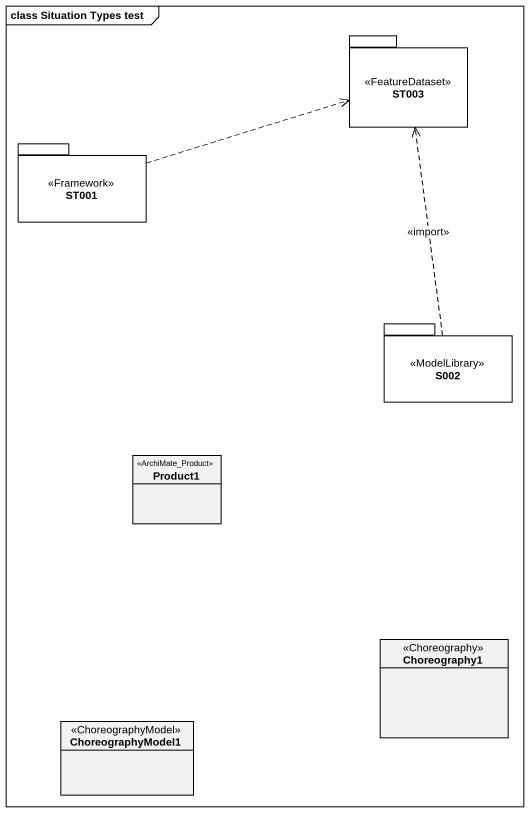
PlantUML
@startuml
mainframe class Situation Types test
hide circle
hide empty members
package ST003 <<FeatureDataset>> {
}
package ST001 <<Framework>> {
}
package S002 <<ModelLibrary>> {
}
class Product1 <<ArchiMate_Product>>
class Choreography1 <<Choreography>>
class ChoreographyModel1 <<ChoreographyModel>>
ST001 .right.> ST003
S002 .up.> ST003 : <<import>>
@enduml
